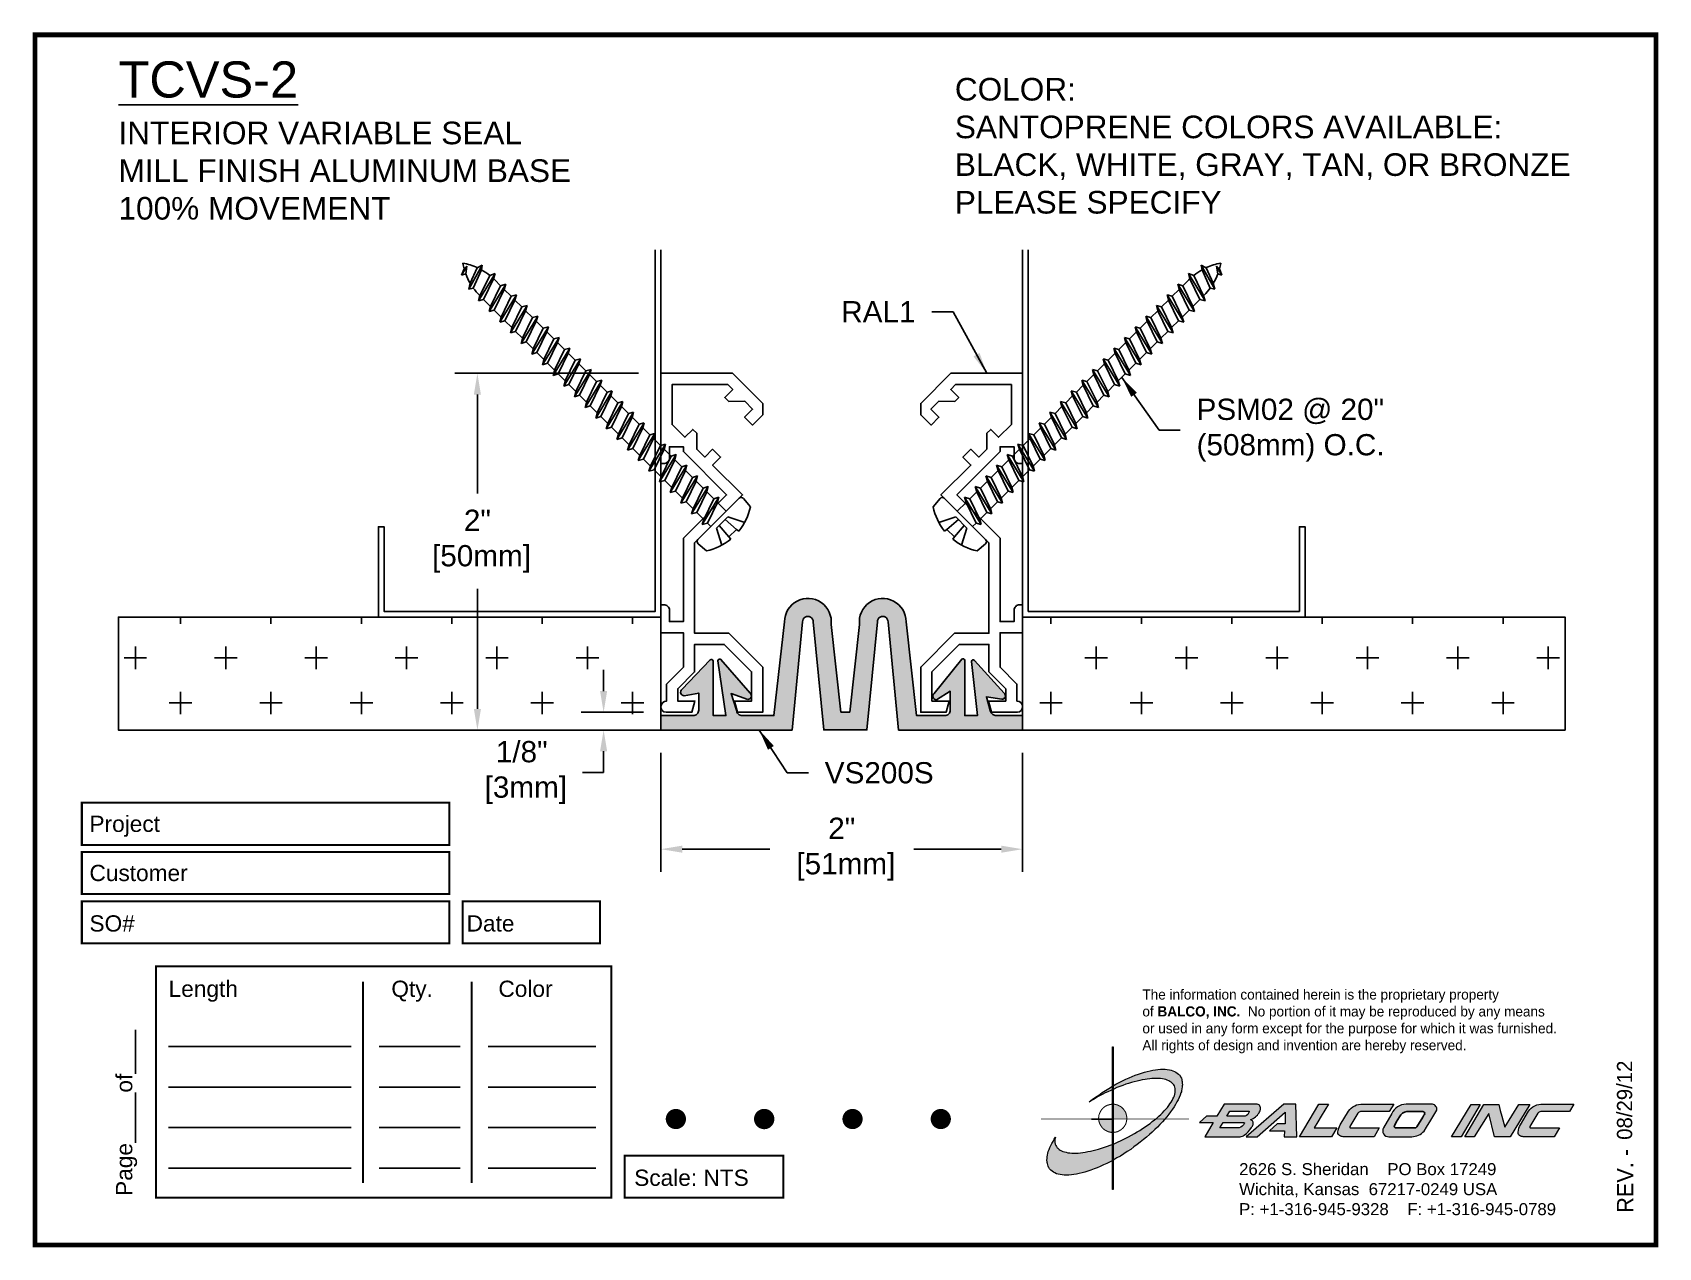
# Paper-space layout 'Layout1' of a CAD drawing. Header units: inches. Extents: x 0 to 10, y 0 to 7.5.
# The model-space entities are those that its viewports show. They can reach past a viewport. Long polylines and large blocks are cut down to what shows.
import ezdxf

# ---------------------------------------------------------------- set-up
doc = ezdxf.new("R2010")
doc.units = ezdxf.units.IN
doc.header["$MEASUREMENT"] = 0
for name, color, linetype in [('Anchors', 4, 'Continuous'), ('Border', 7, 'Continuous'), ('Conditions', 1, 'Continuous'), ('Dimensions', 3, 'Continuous'), ('Fillers', 2, 'Continuous'), ('Metals', 7, 'Continuous'), ('Text', 2, 'Continuous')]:
    doc.layers.add(name, color=color, linetype=linetype)
doc.styles.add('Arial', font='arial.ttf')
doc.styles.add('Copyright', font='ERASDEMI.TTF')
doc.styles.get("Standard").update_dxf_attribs({"font": 'arial.ttf'})
doc.dimstyles.new('Arial', dxfattribs={"dimtxt": 0.1175, "dimasz": 0.1175, "dimexe": 0.125, "dimexo": 0.125, "dimgap": 0.09, "dimtad": 0, "dimtih": 1, "dimtoh": 1, "dimdec": 4, "dimzin": 0, "dimdsep": 46, "dimlunit": 4, "dimtxsty": 'Arial', "dimcen": 0.09, "dimadec": 0, "dimazin": 0, "dimtfac": 1, "dimtdec": 4, "dimtofl": 0, "dimtmove": 0, "dimatfit": 3, "dimfxl": 0, "dimfrac": 2, "dimtolj": 1, "dimtzin": 0, "dimarcsym": 0})

# ---------------------------------------------------------------- blocks, each defined once
blk = doc.blocks.new('COPYRIGHTNOTE')
at = {"insert": (-3.166, 1.576), "char_height": 0.0625, "width": 50.295, "attachment_point": 1, "style": 'Copyright'}
blk.add_mtext('The information contained herein is the proprietary property\\Pof {\\fEras Bold ITC|b0|i0|c0|p34;BALCO, INC.}  No portion of it may be reproduced by any means\\Por used in any form except for the purpose for which it was furnished.\\PAll rights of design and invention are hereby reserved.', dxfattribs=at)
blk = doc.blocks.new('RevisionTag')
at = {"style": 'Copyright', "flags": 4}
blk.add_attdef('REVISIONDATE', (-0.147, 0.648), '', height=0.0938, rotation=90, dxfattribs=at)
at = {"layer": 'Border', "style": 'Copyright'}
blk.add_text('REV. -', height=0.1, rotation=90, dxfattribs=at).set_placement((-0.14, 0.199))
blk = doc.blocks.new('ACADlogo')
h = blk.add_hatch(color=256)
h.paths.add_polyline_path([(-3.346, 1.223), (-3.351, 1.223), (-3.351, 0.979), (-3.346, 0.982)])
h.paths.add_polyline_path([(-3.346, 0.961), (-3.351, 0.959), (-3.351, 0.868), (-3.346, 0.868)])
h.paths.add_polyline_path([(-3.346, 0.777), (-3.351, 0.777), (-3.351, 0.699), (-3.351, 0.695), (-3.35, 0.695), (-3.346, 0.695)])
h.paths.add_polyline_path([(-3.346, 0.864), (-3.346, 0.868), (-3.35, 0.868), (-3.351, 0.868), (-3.351, 0.777), (-3.346, 0.777), (-3.346, 0.778), (-3.348, 0.778)])
h.paths.add_polyline_path([(-3.346, 0.524), (-3.351, 0.521), (-3.351, 0.342), (-3.346, 0.342)])
h.paths.add_polyline_path([(-3.346, 0.695), (-3.351, 0.695), (-3.351, 0.621), (-3.346, 0.623)])
h.paths.add_polyline_path([(-3.346, 0.623), (-3.351, 0.621), (-3.351, 0.521), (-3.346, 0.524)])
h.paths.add_polyline_path([(-3.346, 0.982), (-3.351, 0.979), (-3.351, 0.959), (-3.346, 0.961)])
h = blk.add_hatch(color=175)
h.paths.add_polyline_path([(-3.503, 0.576), (-3.518, 0.573), (-3.534, 0.571), (-3.548, 0.569), (-3.562, 0.567), (-3.576, 0.567), (-3.589, 0.566), (-3.602, 0.567), (-3.614, 0.568), (-3.625, 0.569), (-3.636, 0.572), (-3.646, 0.574), (-3.656, 0.577), (-3.664, 0.581), (-3.673, 0.585), (-3.682, 0.592), (-3.688, 0.598), (-3.694, 0.603), (-3.699, 0.614), (-3.703, 0.622), (-3.705, 0.631), (-3.706, 0.64), (-3.705, 0.648), (-3.705, 0.653), (-3.703, 0.659), (-3.702, 0.665), (-3.71, 0.652), (-3.717, 0.639), (-3.725, 0.626), (-3.731, 0.613), (-3.737, 0.601), (-3.741, 0.589), (-3.746, 0.577), (-3.749, 0.566), (-3.751, 0.555), (-3.753, 0.544), (-3.754, 0.538), (-3.754, 0.533), (-3.755, 0.523), (-3.754, 0.513), (-3.753, 0.508), (-3.75, 0.494), (-3.748, 0.486), (-3.743, 0.477), (-3.74, 0.473), (-3.738, 0.469), (-3.73, 0.461), (-3.723, 0.455), (-3.715, 0.449), (-3.706, 0.445), (-3.695, 0.44), (-3.685, 0.437), (-3.674, 0.434), (-3.661, 0.432), (-3.648, 0.431), (-3.634, 0.431), (-3.62, 0.431), (-3.604, 0.433), (-3.588, 0.435), (-3.572, 0.438), (-3.556, 0.441), (-3.538, 0.445), (-3.52, 0.449), (-3.503, 0.456), (-3.483, 0.461), (-3.464, 0.469), (-3.445, 0.477), (-3.426, 0.485), (-3.406, 0.494), (-3.385, 0.503), (-3.364, 0.514), (-3.351, 0.521), (-3.351, 0.621), (-3.364, 0.616), (-3.382, 0.609), (-3.4, 0.603), (-3.418, 0.598), (-3.436, 0.592), (-3.453, 0.587), (-3.47, 0.583), (-3.486, 0.579)])
h.paths.add_polyline_path([(-3.215, 0.687), (-3.251, 0.667), (-3.289, 0.649), (-3.327, 0.631), (-3.346, 0.623), (-3.346, 0.524), (-3.343, 0.525), (-3.323, 0.537), (-3.302, 0.549), (-3.28, 0.563), (-3.259, 0.577), (-3.238, 0.59), (-3.218, 0.605), (-3.198, 0.62), (-3.179, 0.635), (-3.16, 0.65), (-3.141, 0.665), (-3.123, 0.681), (-3.106, 0.696), (-3.089, 0.712), (-3.074, 0.727), (-3.058, 0.743), (-3.043, 0.759), (-3.028, 0.777), (-3.085, 0.777), (-3.091, 0.772), (-3.105, 0.761), (-3.118, 0.75), (-3.134, 0.739), (-3.149, 0.729), (-3.165, 0.718), (-3.182, 0.707), (-3.198, 0.697)])
h.paths.add_polyline_path([(-2.921, 1.009), (-2.922, 1.015), (-2.924, 1.02), (-2.926, 1.029), (-2.931, 1.038), (-2.934, 1.043), (-2.936, 1.047), (-2.94, 1.05), (-2.943, 1.054), (-2.951, 1.06), (-2.959, 1.066), (-2.968, 1.071), (-2.978, 1.075), (-2.989, 1.079), (-3, 1.081), (-3.013, 1.083), (-3.026, 1.084), (-3.04, 1.084), (-3.054, 1.084), (-3.07, 1.083), (-3.085, 1.081), (-3.102, 1.079), (-3.118, 1.075), (-3.136, 1.07), (-3.153, 1.066), (-3.171, 1.06), (-3.191, 1.054), (-3.21, 1.047), (-3.229, 1.039), (-3.248, 1.031), (-3.268, 1.022), (-3.289, 1.012), (-3.31, 1.002), (-3.33, 0.991), (-3.346, 0.982), (-3.346, 0.961), (-3.323, 0.971), (-3.305, 0.978), (-3.287, 0.984), (-3.268, 0.991), (-3.251, 0.996), (-3.234, 1.002), (-3.216, 1.007), (-3.199, 1.011), (-3.182, 1.015), (-3.167, 1.018), (-3.15, 1.021), (-3.136, 1.023), (-3.121, 1.025), (-3.107, 1.026), (-3.093, 1.026), (-3.079, 1.027), (-3.067, 1.026), (-3.054, 1.026), (-3.043, 1.025), (-3.032, 1.022), (-3.022, 1.02), (-3.013, 1.016), (-3, 1.011), (-2.989, 1.005), (-2.979, 0.996), (-2.97, 0.983), (-2.965, 0.968), (-2.964, 0.957), (-2.964, 0.949), (-2.964, 0.944), (-2.967, 0.93), (-2.969, 0.921), (-2.973, 0.911), (-2.978, 0.901), (-2.983, 0.891), (-2.989, 0.881), (-2.996, 0.871), (-3.004, 0.86), (-3.012, 0.849), (-3.021, 0.838), (-3.032, 0.827), (-3.042, 0.816), (-3.053, 0.805), (-3.065, 0.794), (-3.077, 0.783), (-3.085, 0.777), (-3.028, 0.777), (-3.016, 0.791), (-3.004, 0.806), (-2.992, 0.822), (-2.981, 0.837), (-2.971, 0.852), (-2.962, 0.866), (-2.954, 0.882), (-2.946, 0.896), (-2.939, 0.91), (-2.934, 0.924), (-2.929, 0.938), (-2.926, 0.944), (-2.925, 0.951), (-2.922, 0.963), (-2.92, 0.975), (-2.92, 0.982), (-2.919, 0.987), (-2.92, 0.999), (-2.92, 1.005)])
h.paths.add_polyline_path([(-3.372, 0.966), (-3.393, 0.953), (-3.415, 0.94), (-3.435, 0.925), (-3.455, 0.911), (-3.475, 0.897), (-3.494, 0.882), (-3.468, 0.898), (-3.439, 0.915), (-3.41, 0.93), (-3.396, 0.938), (-3.38, 0.945), (-3.351, 0.959), (-3.351, 0.979)])
h = blk.add_hatch(color=256)
h.paths.add_polyline_path([(-3.268, 0.814), (-3.27, 0.819), (-3.273, 0.824), (-3.276, 0.828), (-3.279, 0.833), (-3.282, 0.837), (-3.286, 0.841), (-3.29, 0.845), (-3.294, 0.849), (-3.298, 0.852), (-3.303, 0.855), (-3.308, 0.858), (-3.313, 0.86), (-3.318, 0.863), (-3.323, 0.864), (-3.328, 0.866), (-3.334, 0.867), (-3.339, 0.868), (-3.345, 0.868), (-3.346, 0.868), (-3.346, 0.777), (-3.335, 0.777), (-3.262, 0.777), (-3.262, 0.781), (-3.262, 0.787), (-3.263, 0.792), (-3.264, 0.798), (-3.265, 0.803), (-3.266, 0.808)])
h.paths.add_polyline_path([(-3.351, 0.777), (-3.436, 0.777), (-3.435, 0.773), (-3.435, 0.768), (-3.434, 0.762), (-3.432, 0.757), (-3.431, 0.752), (-3.428, 0.747), (-3.426, 0.742), (-3.423, 0.737), (-3.42, 0.732), (-3.417, 0.728), (-3.414, 0.723), (-3.41, 0.719), (-3.406, 0.716), (-3.401, 0.712), (-3.397, 0.709), (-3.392, 0.706), (-3.387, 0.704), (-3.382, 0.701), (-3.377, 0.699), (-3.372, 0.698), (-3.367, 0.696), (-3.361, 0.695), (-3.356, 0.695), (-3.351, 0.695)])
h.paths.add_polyline_path([(-3.346, 0.868), (-3.35, 0.868), (-3.351, 0.868), (-3.351, 0.777), (-3.346, 0.777)])
h = blk.add_hatch(color=256)
h.paths.add_polyline_path([(-2.438, 0.844, 0.412988), (-2.461, 0.869), (-2.663, 0.869), (-2.707, 0.794), (-2.771, 0.794), (-2.815, 0.755), (-2.73, 0.755), (-2.781, 0.668), (-2.563, 0.668, 0.107996), (-2.538, 0.677, 0.108939), (-2.494, 0.724, 0.080345), (-2.483, 0.745, 0.419497), (-2.499, 0.773, 0.149928), (-2.447, 0.815, 0.134283)])
h.paths.add_polyline_path([(-2.507, 0.821, -0.209012), (-2.532, 0.794), (-2.538, 0.794), (-2.646, 0.794), (-2.627, 0.825), (-2.51, 0.825, -0.56619)], flags=16)
h.paths.add_polyline_path([(-2.538, 0.75, -0.241309), (-2.569, 0.722), (-2.688, 0.722), (-2.669, 0.755), (-2.541, 0.755, -0.56619)], flags=16)
for points in [[(-2.285, 0.819), (-2.287, 0.748), (-2.335, 0.748), (-2.383, 0.705), (-2.29, 0.705), (-2.292, 0.668), (-2.215, 0.668), (-2.221, 0.869), (-2.295, 0.869), (-2.527, 0.668), (-2.458, 0.668)], [(-2.018, 0.869), (-2.079, 0.869), (-2.198, 0.668), (-2, 0.668), (-1.968, 0.722), (-2.107, 0.722), (-2.085, 0.759), (-2.064, 0.794)], [(-1.617, 0.869), (-1.807, 0.869, 0.270182), (-1.896, 0.825), (-1.946, 0.742, 0.109019), (-1.961, 0.695, 0.340665), (-1.945, 0.672, 0.129907), (-1.923, 0.668), (-1.738, 0.668), (-1.706, 0.722), (-1.878, 0.722), (-1.882, 0.722, -0.601242), (-1.887, 0.731), (-1.838, 0.813, -0.253048), (-1.821, 0.823), (-1.645, 0.823)], [(-1.083, 0.867), (-1.14, 0.867), (-1.261, 0.667), (-1.26, 0.667), (-1.202, 0.667)], [(-0.96, 0.83), (-0.969, 0.867), (-1.061, 0.867), (-1.179, 0.667), (-1.12, 0.667), (-1.031, 0.812), (-0.995, 0.667), (-0.9, 0.667), (-0.778, 0.867), (-0.846, 0.867), (-0.931, 0.727), (-0.951, 0.795)], [(-0.507, 0.869), (-0.697, 0.869, 0.270182), (-0.786, 0.825), (-0.836, 0.742, 0.109019), (-0.85, 0.695, 0.340665), (-0.835, 0.672, 0.129907), (-0.812, 0.668), (-0.628, 0.668), (-0.595, 0.722), (-0.768, 0.722), (-0.772, 0.722, -0.601242), (-0.777, 0.731), (-0.728, 0.813, -0.253048), (-0.71, 0.823), (-0.534, 0.823)], [(-3.346, 0.623), (-3.351, 0.621), (-3.351, 0.521), (-3.346, 0.524)]]:
    blk.add_hatch(color=256).paths.add_polyline_path(points)
h = blk.add_hatch(color=256)
h.paths.add_polyline_path([(-1.377, 0.868), (-1.383, 0.868), (-1.383, 0.868), (-1.44, 0.868), (-1.492, 0.868), (-1.541, 0.868, 0.297712), (-1.628, 0.811), (-1.68, 0.723, 0.585116), (-1.646, 0.668), (-1.506, 0.668, 0.210586), (-1.429, 0.703), (-1.415, 0.726), (-1.389, 0.769), (-1.352, 0.831, 0.4352)])
h.paths.add_polyline_path([(-1.437, 0.823, -0.603783), (-1.428, 0.805), (-1.431, 0.801), (-1.434, 0.796), (-1.438, 0.789), (-1.474, 0.728, -0.229001), (-1.489, 0.722), (-1.494, 0.722), (-1.501, 0.722), (-1.597, 0.722), (-1.604, 0.722, -0.492401), (-1.613, 0.734), (-1.601, 0.757), (-1.591, 0.775), (-1.582, 0.791, -0.238368), (-1.535, 0.823)], flags=16)
for q in [(-3.48, 0.777), (-3.351, 0.642)]:
    blk.add_line((-3.351, 0.777), q)
at = {"color": 7, "lineweight": 0}
for points in [[(-3.351, 1.223), (-3.346, 1.223), (-3.346, 0.342), (-3.351, 0.342), (-3.351, 1.223)], [(-2.292, 0.668), (-2.215, 0.668), (-2.221, 0.869), (-2.295, 0.869), (-2.527, 0.668), (-2.458, 0.668), (-2.285, 0.819), (-2.287, 0.748), (-2.286, 0.748), (-2.335, 0.748), (-2.383, 0.705), (-2.29, 0.705), (-2.292, 0.668), (-2.292, 0.668)], [(-2.198, 0.668), (-2.079, 0.869), (-2.018, 0.869), (-2.064, 0.794), (-2.085, 0.759), (-2.107, 0.722), (-1.968, 0.722), (-2, 0.668), (-2.198, 0.668), (-2.198, 0.668)], [(-1.383, 0.868), (-1.383, 0.868)], [(-1.261, 0.667), (-1.14, 0.867), (-1.083, 0.867), (-1.202, 0.667), (-1.26, 0.667), (-1.261, 0.667), (-1.261, 0.667)], [(-0.9, 0.667), (-0.995, 0.667), (-1.031, 0.812), (-1.12, 0.667), (-1.179, 0.667), (-1.061, 0.867), (-0.969, 0.867), (-0.96, 0.83), (-0.951, 0.795), (-0.931, 0.727), (-0.846, 0.867), (-0.778, 0.867), (-0.9, 0.667), (-0.9, 0.667)]]:
    blk.add_lwpolyline(points, dxfattribs=at)
at = {"color": 175, "lineweight": 0}
blk.add_lwpolyline([(-2.926, 1.029), (-2.924, 1.02), (-2.922, 1.015), (-2.921, 1.009), (-2.92, 1.005), (-2.92, 0.999), (-2.919, 0.987), (-2.92, 0.982), (-2.92, 0.975), (-2.922, 0.963), (-2.925, 0.951), (-2.926, 0.944), (-2.929, 0.938), (-2.934, 0.924), (-2.939, 0.91), (-2.946, 0.896), (-2.954, 0.882), (-2.962, 0.866), (-2.971, 0.852), (-2.981, 0.837), (-2.992, 0.822), (-3.004, 0.806), (-3.016, 0.791), (-3.03, 0.775), (-3.043, 0.759), (-3.058, 0.743), (-3.074, 0.727), (-3.089, 0.712), (-3.106, 0.696), (-3.123, 0.681), (-3.141, 0.665), (-3.16, 0.65), (-3.179, 0.635), (-3.198, 0.62), (-3.218, 0.605), (-3.238, 0.59), (-3.259, 0.577), (-3.28, 0.563), (-3.302, 0.549), (-3.323, 0.537), (-3.343, 0.525), (-3.364, 0.514), (-3.385, 0.503), (-3.406, 0.494), (-3.426, 0.485), (-3.445, 0.477), (-3.464, 0.469), (-3.483, 0.461), (-3.503, 0.456), (-3.52, 0.449), (-3.538, 0.445), (-3.556, 0.441), (-3.572, 0.438), (-3.588, 0.435), (-3.604, 0.433), (-3.62, 0.431), (-3.634, 0.431), (-3.648, 0.431), (-3.661, 0.432), (-3.674, 0.434), (-3.685, 0.437), (-3.695, 0.44), (-3.706, 0.445), (-3.715, 0.449), (-3.723, 0.455), (-3.73, 0.461), (-3.734, 0.465), (-3.738, 0.469), (-3.74, 0.473), (-3.743, 0.477), (-3.748, 0.486), (-3.75, 0.494), (-3.752, 0.503), (-3.753, 0.508), (-3.754, 0.513), (-3.755, 0.523), (-3.754, 0.533), (-3.754, 0.538), (-3.753, 0.544), (-3.751, 0.555), (-3.749, 0.566), (-3.746, 0.577), (-3.741, 0.589), (-3.737, 0.601), (-3.731, 0.613), (-3.725, 0.626), (-3.717, 0.639), (-3.71, 0.652), (-3.702, 0.665), (-3.703, 0.659), (-3.705, 0.653), (-3.705, 0.648), (-3.706, 0.642), (-3.706, 0.637), (-3.705, 0.631), (-3.704, 0.626), (-3.703, 0.621), (-3.699, 0.614), (-3.695, 0.607), (-3.691, 0.6), (-3.688, 0.598), (-3.685, 0.595), (-3.679, 0.589), (-3.673, 0.585), (-3.664, 0.581), (-3.656, 0.577), (-3.646, 0.574), (-3.636, 0.572), (-3.625, 0.569), (-3.614, 0.568), (-3.602, 0.567), (-3.589, 0.566), (-3.576, 0.567), (-3.562, 0.567), (-3.548, 0.569), (-3.534, 0.571), (-3.518, 0.573), (-3.503, 0.576), (-3.486, 0.579), (-3.47, 0.583), (-3.453, 0.587), (-3.436, 0.592), (-3.418, 0.598), (-3.4, 0.603), (-3.382, 0.609), (-3.364, 0.616), (-3.345, 0.623), (-3.327, 0.631), (-3.289, 0.649), (-3.251, 0.667), (-3.215, 0.687), (-3.198, 0.697), (-3.182, 0.707), (-3.165, 0.718), (-3.149, 0.729), (-3.134, 0.739), (-3.118, 0.75), (-3.105, 0.761), (-3.091, 0.772), (-3.077, 0.783), (-3.065, 0.794), (-3.053, 0.805), (-3.042, 0.816), (-3.032, 0.827), (-3.021, 0.838), (-3.012, 0.849), (-3.004, 0.86), (-2.996, 0.871), (-2.989, 0.881), (-2.983, 0.891), (-2.978, 0.901), (-2.973, 0.911), (-2.969, 0.921), (-2.967, 0.93), (-2.965, 0.94), (-2.964, 0.944), (-2.964, 0.949), (-2.964, 0.957), (-2.965, 0.965), (-2.967, 0.973), (-2.969, 0.981), (-2.973, 0.987), (-2.978, 0.994), (-2.98, 0.996), (-2.983, 0.999), (-2.989, 1.005), (-2.997, 1.009), (-3.004, 1.013), (-3.013, 1.016), (-3.022, 1.02), (-3.032, 1.022), (-3.043, 1.025), (-3.054, 1.026), (-3.067, 1.026), (-3.079, 1.027), (-3.093, 1.026), (-3.107, 1.026), (-3.121, 1.025), (-3.136, 1.023), (-3.15, 1.021), (-3.167, 1.018), (-3.182, 1.015), (-3.199, 1.011), (-3.216, 1.007), (-3.234, 1.002), (-3.251, 0.996), (-3.268, 0.991), (-3.287, 0.984), (-3.305, 0.978), (-3.323, 0.971), (-3.342, 0.962), (-3.38, 0.945), (-3.396, 0.938), (-3.41, 0.93), (-3.439, 0.915), (-3.468, 0.898), (-3.494, 0.882), (-3.475, 0.897), (-3.455, 0.911), (-3.435, 0.925), (-3.415, 0.94), (-3.393, 0.953), (-3.372, 0.966), (-3.351, 0.979), (-3.33, 0.991), (-3.31, 1.002), (-3.289, 1.012), (-3.268, 1.022), (-3.248, 1.031), (-3.229, 1.039), (-3.21, 1.047), (-3.191, 1.054), (-3.171, 1.06), (-3.153, 1.066), (-3.136, 1.07), (-3.118, 1.075), (-3.102, 1.079), (-3.085, 1.081), (-3.07, 1.083), (-3.054, 1.084), (-3.04, 1.084), (-3.026, 1.084), (-3.013, 1.083), (-3, 1.081), (-2.989, 1.079), (-2.978, 1.075), (-2.968, 1.071), (-2.959, 1.066), (-2.951, 1.06), (-2.943, 1.054), (-2.94, 1.05), (-2.936, 1.047), (-2.934, 1.043), (-2.931, 1.038), (-2.926, 1.029), (-2.926, 1.029)], dxfattribs=at)
at = {"color": 7, "lineweight": 0, "const_width": 0.0064}
blk.add_lwpolyline([(-3.262, 0.781), (-3.262, 0.787), (-3.263, 0.792), (-3.264, 0.798), (-3.265, 0.803), (-3.266, 0.808), (-3.268, 0.814), (-3.27, 0.819), (-3.273, 0.824), (-3.276, 0.828), (-3.279, 0.833), (-3.282, 0.837), (-3.286, 0.841), (-3.29, 0.845), (-3.294, 0.849), (-3.298, 0.852), (-3.303, 0.855), (-3.308, 0.858), (-3.313, 0.86), (-3.318, 0.863), (-3.323, 0.864), (-3.328, 0.866), (-3.334, 0.867), (-3.339, 0.868), (-3.345, 0.868), (-3.35, 0.868), (-3.356, 0.868), (-3.361, 0.867), (-3.367, 0.866), (-3.372, 0.865), (-3.377, 0.863), (-3.382, 0.862), (-3.387, 0.859), (-3.392, 0.857), (-3.397, 0.854), (-3.401, 0.851), (-3.406, 0.847), (-3.41, 0.843), (-3.414, 0.839), (-3.417, 0.835), (-3.42, 0.831), (-3.423, 0.826), (-3.426, 0.821), (-3.428, 0.816), (-3.431, 0.811), (-3.432, 0.806), (-3.434, 0.801), (-3.435, 0.795), (-3.435, 0.79), (-3.436, 0.784), (-3.436, 0.779), (-3.435, 0.773), (-3.435, 0.768), (-3.434, 0.762), (-3.432, 0.757), (-3.431, 0.752), (-3.428, 0.747), (-3.426, 0.742), (-3.423, 0.737), (-3.42, 0.732), (-3.417, 0.728), (-3.414, 0.723), (-3.41, 0.719), (-3.406, 0.716), (-3.401, 0.712), (-3.397, 0.709), (-3.392, 0.706), (-3.387, 0.704), (-3.382, 0.701), (-3.377, 0.699), (-3.372, 0.698), (-3.367, 0.696), (-3.361, 0.695), (-3.356, 0.695), (-3.35, 0.695), (-3.345, 0.695), (-3.339, 0.695), (-3.334, 0.696), (-3.328, 0.697), (-3.323, 0.698), (-3.318, 0.7), (-3.313, 0.702), (-3.308, 0.705), (-3.303, 0.708), (-3.298, 0.711), (-3.294, 0.714), (-3.29, 0.718), (-3.286, 0.721), (-3.282, 0.726), (-3.279, 0.73), (-3.276, 0.734), (-3.273, 0.739), (-3.27, 0.744), (-3.268, 0.749), (-3.266, 0.754), (-3.265, 0.76), (-3.264, 0.765), (-3.263, 0.77), (-3.262, 0.776), (-3.262, 0.781)], dxfattribs=at)
at = {"color": 7, "lineweight": 0}
for points in [[(-2.447, 0.815, 0.130368), (-2.438, 0.843, 0.448367), (-2.463, 0.869), (-2.663, 0.869), (-2.707, 0.794), (-2.771, 0.794), (-2.815, 0.755), (-2.73, 0.755), (-2.781, 0.668), (-2.563, 0.668, 0.107996), (-2.538, 0.677, 0.108939), (-2.494, 0.724, 0.077395), (-2.484, 0.744, 0.430878), (-2.499, 0.773, 0.149928)], [(-2.507, 0.821, -0.209012), (-2.532, 0.794), (-2.538, 0.794), (-2.646, 0.794), (-2.627, 0.825), (-2.512, 0.825), (-2.509, 0.825, -0.531288)], [(-1.838, 0.813), (-1.887, 0.731, 0.587385), (-1.882, 0.722), (-1.878, 0.722), (-1.706, 0.722), (-1.738, 0.668), (-1.923, 0.668, -0.129907), (-1.945, 0.672, -0.349839), (-1.961, 0.696, -0.107341), (-1.946, 0.742), (-1.896, 0.825, -0.270182), (-1.807, 0.869), (-1.617, 0.869), (-1.645, 0.823), (-1.821, 0.823, 0.252436)], [(-1.68, 0.723, 0.585116), (-1.646, 0.668), (-1.506, 0.668, 0.210586), (-1.429, 0.703), (-1.415, 0.726), (-1.389, 0.769), (-1.352, 0.831, 0.4352), (-1.377, 0.868), (-1.383, 0.868), (-1.383, 0.868), (-1.44, 0.868), (-1.492, 0.868), (-1.541, 0.868, 0.297712), (-1.628, 0.811)], [(-0.728, 0.813), (-0.777, 0.731, 0.587385), (-0.772, 0.722), (-0.768, 0.722), (-0.595, 0.722), (-0.628, 0.668), (-0.812, 0.668, -0.129907), (-0.835, 0.672, -0.349839), (-0.85, 0.696, -0.107341), (-0.836, 0.742), (-0.786, 0.825, -0.270182), (-0.697, 0.869), (-0.507, 0.869), (-0.534, 0.823), (-0.71, 0.823, 0.252436)], [(-2.569, 0.722), (-2.688, 0.722), (-2.669, 0.755), (-2.543, 0.755), (-2.54, 0.755, -0.531288), (-2.538, 0.75, -0.241309)]]:
    blk.add_lwpolyline(points, format="xyb", close=True, dxfattribs=at)
blk.add_lwpolyline([(-1.437, 0.823), (-1.535, 0.823, 0.238368), (-1.582, 0.791), (-1.591, 0.775), (-1.601, 0.757), (-1.613, 0.734, 0.490298), (-1.604, 0.722), (-1.597, 0.722), (-1.501, 0.722), (-1.494, 0.722), (-1.489, 0.722, 0.229001), (-1.474, 0.728), (-1.438, 0.789), (-1.434, 0.796), (-1.431, 0.801), (-1.428, 0.805, 0.603783)], format="xyb", close=True)
blk.add_lwpolyline([(-2.879, 0.777, 0.00455, 0.00455, 0), (-3.791, 0.777, 0.00183, 0.00183, 0), (-3.791, 0.777, 0.00183, 0.00183, 0)], format="xyseb", dxfattribs=at)
blk = doc.blocks.new('A$CB0F2')
blk.add_lwpolyline([(0.029, 0.0023, -0.958439), (0.0317, 0.0642), (0.0317, 0.1582), (0.1247, 0.2512), (0.1247, 0.4422), (0.0007, 0.4422), (0.0007, 0.5972), (0.0167, 0.5972, -0.414214), (0.0477, 0.5662), (0.0477, 0.5042), (0.1247, 0.5042), (0.1247, 0.9649), (0.3641, 1.2043), (0.1247, 1.4438), (0.1247, 1.4712), (0.0477, 1.4712), (0.0477, 1.4092, -0.414214), (0.0167, 1.3782), (0.0007, 1.3782), (0.0007, 1.8772), (0.397, 1.8772), (0.5637, 1.7105), (0.5637, 1.6471), (0.507, 1.5904), (0.4631, 1.6343), (0.5077, 1.6788), (0.4638, 1.7226), (0.3755, 1.7219), (0.3535, 1.7439), (0.3981, 1.7884), (0.3713, 1.8152), (0.0627, 1.8152), (0.0627, 1.5935), (0.1329, 1.5232), (0.1768, 1.5671), (0.1987, 1.5452), (0.1987, 1.4575), (0.2425, 1.4136), (0.2864, 1.4575), (0.3302, 1.4136), (0.2864, 1.3698), (0.4518, 1.2043), (0.1867, 0.9392), (0.1867, 0.4392), (0.3767, 0.4392), (0.5637, 0.2522), (0.5637, 0.0022), (0.4233, 0.0022), (0.4067, 0.0642), (0.5017, 0.0642), (0.5017, 0.2265), (0.351, 0.3772), (0.1867, 0.3772), (0.1867, 0.2255), (0.0937, 0.1325), (0.0937, 0.0642), (0.1887, 0.0642), (0.172, 0.0022), (0.029, 0.0022)], format="xyb")
blk = doc.blocks.new('ral1')
blk.add_blockref('A$CB0F2', (-0.029, -0.0022))
blk = doc.blocks.new('*D3')
at = {"layer": 'Defpoints', "color": 0}
for p in [(4.1014, 2.0973), (6.1014, 2.0973), (4.1014, 1.4385)]:
    blk.add_point(p, dxfattribs=at)
at = {"layer": 'Dimensions', "color": 0, "lineweight": -2}
for p, q in [((4.1014, 1.9723), (4.1014, 1.3135)), ((6.1014, 1.9723), (6.1014, 1.3135)), ((4.2189, 1.4385), (4.7031, 1.4385)), ((5.9839, 1.4385), (5.4997, 1.4385))]:
    blk.add_line(p, q, dxfattribs=at)
at = {"layer": 'Dimensions', "color": 0}
for points in [[(4.2189, 1.4581), (4.2189, 1.419), (4.1014, 1.4385)], [(5.9839, 1.4581), (5.9839, 1.419), (6.1014, 1.4385)]]:
    blk.add_solid(points, dxfattribs=at)
at = {"layer": 'Dimensions', "color": 0, "insert": (5.1014, 1.4385), "char_height": 0.1175, "attachment_point": 5, "style": 'Arial'}
blk.add_mtext('\\A1;2"\\P [51mm]', dxfattribs=at)
blk = doc.blocks.new('PSM02')
for p, q in [((-0.089, 0.1159), (-0.0437, 0.0281)), ((-0.0319, 0.1271), (-0.0299, 0.1115)), ((-0.0299, 0.1115), (0.0299, 0.1115)), ((-0.0299, 0.1115), (-0.023, 0.0281)), ((0.0299, 0.1115), (0.023, 0.0281)), ((0.0319, 0.1271), (0.0299, 0.1115)), ((0.089, 0.1159), (0.0437, 0.0281)), ((-0.1774, 0.0173), (-0.1722, 0.0772)), ((-0.1615, 0), (0.1615, 0)), ((-0.06, -0.0689), (-0.06, 0)), ((-0.0437, 0.0281), (0.0437, 0.0281)), ((0.06, -0.0273), (0.06, 0)), ((0.1774, 0.0173), (0.1722, 0.0772)), ((-0.086, -0.0833), (0.086, -0.0417)), ((-0.086, -0.0833), (-0.06, -0.0689)), ((-0.086, -0.0833), (-0.06, -0.0977)), ((0.06, -0.0273), (-0.06, -0.0689)), ((0.06, -0.0561), (-0.06, -0.0977)), ((0.086, -0.0417), (0.06, -0.0273)), ((0.086, -0.0417), (0.06, -0.0561)), ((0.06, -0.1106), (0.06, -0.0561)), ((-0.086, -0.1667), (0.086, -0.125)), ((-0.086, -0.1667), (-0.06, -0.1523)), ((-0.086, -0.1667), (-0.06, -0.1811)), ((-0.06, -0.1523), (-0.06, -0.0977)), ((0.06, -0.1106), (-0.06, -0.1523)), ((0.06, -0.1394), (-0.06, -0.1811)), ((0.086, -0.125), (0.06, -0.1106)), ((0.086, -0.125), (0.06, -0.1394)), ((0.06, -0.1939), (0.06, -0.1394)), ((-0.086, -0.25), (0.086, -0.2083)), ((-0.086, -0.25), (-0.06, -0.2356)), ((-0.086, -0.25), (-0.06, -0.2644)), ((-0.06, -0.2356), (-0.06, -0.1811)), ((0.06, -0.1939), (-0.06, -0.2356)), ((0.06, -0.2227), (-0.06, -0.2644)), ((-0.06, -0.3189), (-0.06, -0.2644)), ((0.086, -0.2083), (0.06, -0.1939)), ((0.086, -0.2083), (0.06, -0.2227)), ((0.06, -0.2773), (0.06, -0.2227)), ((-0.086, -0.3333), (0.086, -0.2917)), ((-0.086, -0.3333), (-0.06, -0.3189)), ((-0.086, -0.3333), (-0.06, -0.3477)), ((0.06, -0.2773), (-0.06, -0.3189)), ((0.06, -0.3061), (-0.06, -0.3477)), ((-0.06, -0.4023), (-0.06, -0.3477)), ((0.086, -0.2917), (0.06, -0.2773)), ((0.086, -0.2917), (0.06, -0.3061)), ((0.06, -0.3606), (0.06, -0.3061)), ((-0.086, -0.4167), (0.086, -0.375)), ((-0.086, -0.4167), (-0.06, -0.4023)), ((-0.086, -0.4167), (-0.06, -0.4311)), ((0.06, -0.3606), (-0.06, -0.4023)), ((0.06, -0.3894), (-0.06, -0.4311)), ((-0.06, -0.4856), (-0.06, -0.4311)), ((0.06, -0.4439), (-0.06, -0.4856)), ((0.086, -0.375), (0.06, -0.3606)), ((0.086, -0.375), (0.06, -0.3894)), ((0.06, -0.4439), (0.06, -0.3894)), ((0.086, -0.4583), (0.06, -0.4439)), ((-0.086, -0.5), (0.086, -0.4583)), ((-0.086, -0.5), (-0.06, -0.4856)), ((-0.086, -0.5), (-0.06, -0.5144)), ((0.06, -0.4727), (-0.06, -0.5144)), ((-0.06, -0.5689), (-0.06, -0.5144)), ((0.06, -0.5273), (-0.06, -0.5689)), ((0.086, -0.4583), (0.06, -0.4727)), ((0.06, -0.5273), (0.06, -0.4727)), ((0.086, -0.5417), (0.06, -0.5273)), ((-0.086, -0.5833), (0.086, -0.5417)), ((-0.086, -0.5833), (-0.06, -0.5689)), ((-0.086, -0.5833), (-0.06, -0.5977)), ((-0.086, -0.6667), (0.086, -0.625)), ((0.06, -0.5561), (-0.06, -0.5977)), ((-0.06, -0.6523), (-0.06, -0.5977)), ((0.06, -0.6106), (-0.06, -0.6523)), ((0.086, -0.5417), (0.06, -0.5561)), ((0.06, -0.6106), (0.06, -0.5561)), ((0.086, -0.625), (0.06, -0.6106)), ((0.086, -0.625), (0.06, -0.6394)), ((-0.086, -0.6667), (-0.06, -0.6523)), ((-0.086, -0.6667), (-0.06, -0.6811)), ((-0.086, -0.75), (0.086, -0.7083)), ((0.06, -0.6394), (-0.06, -0.6811)), ((-0.06, -0.7356), (-0.06, -0.6811)), ((0.06, -0.6939), (-0.06, -0.7356)), ((0.06, -0.6939), (0.06, -0.6394)), ((0.086, -0.7083), (0.06, -0.6939)), ((0.086, -0.7083), (0.06, -0.7227)), ((-0.086, -0.75), (-0.06, -0.7356)), ((-0.086, -0.75), (-0.06, -0.7644)), ((-0.086, -0.8333), (0.086, -0.7917)), ((0.06, -0.7227), (-0.06, -0.7644)), ((-0.06, -0.8189), (-0.06, -0.7644)), ((0.06, -0.7773), (-0.06, -0.8189)), ((0.06, -0.8061), (-0.06, -0.8477)), ((0.06, -0.7773), (0.06, -0.7227)), ((0.086, -0.7917), (0.06, -0.7773)), ((0.086, -0.7917), (0.06, -0.8061)), ((0.06, -0.8606), (0.06, -0.8061)), ((-0.086, -0.8333), (-0.06, -0.8189)), ((-0.086, -0.8333), (-0.06, -0.8477)), ((-0.086, -0.9167), (0.086, -0.875)), ((-0.06, -0.9023), (-0.06, -0.8477)), ((0.06, -0.8606), (-0.06, -0.9023)), ((0.06, -0.8894), (-0.06, -0.9311)), ((0.086, -0.875), (0.06, -0.8606)), ((0.086, -0.875), (0.06, -0.8894)), ((0.06, -0.9439), (0.06, -0.8894)), ((-0.086, -0.9167), (-0.06, -0.9023)), ((-0.086, -0.9167), (-0.06, -0.9311)), ((-0.086, -1), (0.086, -0.9583)), ((-0.086, -1), (-0.06, -0.9856)), ((-0.06, -0.9856), (-0.06, -0.9311)), ((0.06, -0.9439), (-0.06, -0.9856)), ((0.06, -0.9727), (-0.06, -1.0144)), ((0.086, -0.9583), (0.06, -0.9439)), ((0.086, -0.9583), (0.06, -0.9727)), ((0.06, -1.0273), (0.06, -0.9727)), ((-0.086, -1), (-0.06, -1.0144)), ((-0.086, -1.0833), (0.086, -1.0417)), ((-0.086, -1.0833), (-0.06, -1.0689)), ((-0.06, -1.0689), (-0.06, -1.0144)), ((0.06, -1.0273), (-0.06, -1.0689)), ((0.06, -1.0561), (-0.06, -1.0977)), ((0.086, -1.0417), (0.06, -1.0273)), ((0.086, -1.0417), (0.06, -1.0561)), ((0.06, -1.1106), (0.06, -1.0561)), ((-0.086, -1.0833), (-0.06, -1.0977)), ((-0.086, -1.1667), (0.086, -1.125)), ((-0.086, -1.1667), (-0.06, -1.1523)), ((-0.086, -1.1667), (-0.06, -1.1811)), ((-0.06, -1.1523), (-0.06, -1.0977)), ((0.06, -1.1106), (-0.06, -1.1523)), ((0.06, -1.1394), (-0.06, -1.1811)), ((0.086, -1.125), (0.06, -1.1106)), ((0.086, -1.125), (0.06, -1.1394)), ((0.06, -1.1939), (0.06, -1.1394)), ((-0.086, -1.25), (0.086, -1.2083)), ((-0.086, -1.25), (-0.06, -1.2356)), ((-0.086, -1.25), (-0.06, -1.2644)), ((-0.06, -1.2356), (-0.06, -1.1811)), ((0.06, -1.1939), (-0.06, -1.2356)), ((0.06, -1.2227), (-0.06, -1.2644)), ((0.086, -1.2083), (0.06, -1.1939)), ((0.086, -1.2083), (0.06, -1.2227)), ((0.06, -1.2773), (0.06, -1.2227)), ((-0.086, -1.3333), (0.086, -1.2917)), ((-0.086, -1.3333), (-0.06, -1.3189)), ((-0.086, -1.3333), (-0.06, -1.3477)), ((-0.06, -1.3189), (-0.06, -1.2644)), ((0.06, -1.2773), (-0.06, -1.3189)), ((0.06, -1.3061), (-0.06, -1.3477)), ((-0.06, -1.4023), (-0.06, -1.3477)), ((0.086, -1.2917), (0.06, -1.2773)), ((0.086, -1.2917), (0.06, -1.3061)), ((0.06, -1.3606), (0.06, -1.3061)), ((-0.086, -1.4167), (0.086, -1.375)), ((-0.086, -1.4167), (-0.06, -1.4023)), ((-0.086, -1.4167), (-0.06, -1.4311)), ((0.06, -1.3606), (-0.06, -1.4023)), ((0.06, -1.3894), (-0.06, -1.4311)), ((-0.06, -1.4856), (-0.06, -1.4311)), ((0.086, -1.375), (0.06, -1.3606)), ((0.086, -1.375), (0.06, -1.3894)), ((0.06, -1.4439), (0.06, -1.3894)), ((-0.086, -1.5), (0.086, -1.4583)), ((-0.086, -1.5), (-0.06, -1.4856)), ((-0.086, -1.5), (-0.06, -1.5144)), ((0.06, -1.4439), (-0.06, -1.4856)), ((0.06, -1.4727), (-0.06, -1.5144)), ((-0.06, -1.5689), (-0.06, -1.5144)), ((0.06, -1.5273), (-0.06, -1.5689)), ((0.086, -1.4583), (0.06, -1.4439)), ((0.086, -1.4583), (0.06, -1.4727)), ((0.06, -1.5273), (0.06, -1.4727)), ((0.086, -1.5417), (0.06, -1.5273)), ((-0.086, -1.5833), (0.086, -1.5417)), ((-0.086, -1.5833), (-0.06, -1.5689)), ((-0.086, -1.5833), (-0.06, -1.5977)), ((0.06, -1.5561), (-0.06, -1.5977)), ((-0.06, -1.6523), (-0.06, -1.5977)), ((0.06, -1.6106), (-0.06, -1.6523)), ((0.086, -1.5417), (0.06, -1.5561)), ((0.06, -1.6106), (0.06, -1.5561)), ((0.086, -1.625), (0.06, -1.6106)), ((-0.086, -1.6667), (0.086, -1.625)), ((-0.086, -1.6667), (-0.06, -1.6523)), ((-0.086, -1.6667), (-0.06, -1.6811)), ((-0.086, -1.75), (0.086, -1.7083)), ((0.06, -1.6394), (-0.06, -1.6811)), ((-0.06, -1.7356), (-0.06, -1.6811)), ((0.06, -1.6939), (-0.06, -1.7356)), ((0.086, -1.625), (0.06, -1.6394)), ((0.06, -1.6939), (0.06, -1.6394)), ((0.086, -1.7083), (0.06, -1.6939)), ((0.086, -1.7083), (0.06, -1.7227)), ((-0.086, -1.75), (-0.06, -1.7356)), ((-0.086, -1.75), (-0.06, -1.7644)), ((-0.086, -1.8333), (0.086, -1.7917)), ((0.06, -1.7227), (-0.06, -1.7644)), ((-0.06, -1.8104), (-0.06, -1.7644)), ((0.06, -1.7773), (-0.06, -1.8189)), ((0.06, -1.7227), (0.06, -1.7773)), ((0.086, -1.7917), (0.06, -1.7773)), ((0.086, -1.7917), (0.06, -1.8061)), ((-0.086, -1.8333), (-0.06, -1.8189)), ((-0.086, -1.8333), (-0.058, -1.847)), ((-0.0685, -1.9167), (0.0787, -1.875)), ((0.06, -1.8061), (-0.058, -1.847)), ((0.0559, -1.862), (-0.047, -1.902)), ((0.0787, -1.875), (0.0496, -1.8924)), ((0.0787, -1.875), (0.0559, -1.862)), ((0.06, -1.8061), (0.06, -1.8104)), ((-0.0685, -1.9167), (-0.047, -1.902)), ((-0.0685, -1.9167), (-0.0389, -1.9264)), ((0.0496, -1.8924), (-0.0389, -1.9264)), ((0.0305, -1.9468), (-0.0039, -1.972)), ((-0.0039, -1.972), (0.0513, -1.9583)), ((0.0174, -1.9725), (-0.0039, -1.972)), ((0.0513, -1.9583), (0.0174, -1.9725)), ((0.0513, -1.9583), (0.0305, -1.9468))]:
    blk.add_line(p, q)
for centre, radius, start, end in [((0, -0.1847), 0.3135, 95.84468, 123.32297), ((0, -0.1847), 0.3135, 56.67703, 84.15532), ((-0.1615, 0.016), 0.016, 175, 270), ((0.1615, 0.016), 0.016, 270, 5), ((0.2696, -1.8104), 0.3296, 180, 181.48094), ((0.2696, -1.8104), 0.3296, 186.38087, 196.13333), ((-0.2696, -1.8104), 0.3296, 350.9871, 0), ((0.2696, -1.8104), 0.3296, 200.61291, 215.11798), ((-0.2696, -1.8104), 0.3296, 324.88202, 330.53258), ((-0.2696, -1.8104), 0.3296, 335.5566, 345.58715)]:
    blk.add_arc(centre, radius, start, end)
blk = doc.blocks.new('*D4')
at = {"layer": 'Defpoints', "color": 0}
for p in [(4.1014, 4.0707), (3.0864, 2.0973), (4.1014, 2.0973)]:
    blk.add_point(p, dxfattribs=at)
at = {"layer": 'Dimensions', "color": 0, "lineweight": -2}
for p, q in [((3.9764, 4.0707), (2.9614, 4.0707)), ((3.0864, 3.9532), (3.0864, 3.4054)), ((3.0864, 2.2148), (3.0864, 2.8785)), ((3.9764, 2.0973), (2.9614, 2.0973))]:
    blk.add_line(p, q, dxfattribs=at)
at = {"layer": 'Dimensions', "color": 0}
for points in [[(3.0668, 3.9532), (3.106, 3.9532), (3.0864, 4.0707)], [(3.0668, 2.2148), (3.106, 2.2148), (3.0864, 2.0973)]]:
    blk.add_solid(points, dxfattribs=at)
at = {"layer": 'Dimensions', "color": 0, "insert": (3.0864, 3.142), "char_height": 0.1175, "attachment_point": 5, "style": 'Arial'}
blk.add_mtext('\\A1;2"\\P [50mm]', dxfattribs=at)
blk = doc.blocks.new('*D5')
at = {"layer": 'Defpoints', "color": 0}
for p in [(4.1298, 2.1958), (3.7844, 2.0973), (4.1014, 2.0973)]:
    blk.add_point(p, dxfattribs=at)
at = {"layer": 'Dimensions', "color": 0, "lineweight": -2}
for p, q in [((3.7844, 2.3133), (3.7844, 2.4308)), ((4.0048, 2.1958), (3.6594, 2.1958)), ((3.9764, 2.0973), (3.6594, 2.0973)), ((3.7844, 1.9798), (3.7844, 1.8623)), ((3.7844, 1.8623), (3.6669, 1.8623))]:
    blk.add_line(p, q, dxfattribs=at)
at = {"layer": 'Dimensions', "color": 0}
for points in [[(3.7648, 2.3133), (3.804, 2.3133), (3.7844, 2.1958)], [(3.7648, 1.9798), (3.804, 1.9798), (3.7844, 2.0973)]]:
    blk.add_solid(points, dxfattribs=at)
at = {"layer": 'Dimensions', "color": 0, "insert": (3.3315, 1.8623), "char_height": 0.1175, "attachment_point": 5, "style": 'Arial'}
blk.add_mtext('\\A1;1/8"\\P [3mm]', dxfattribs=at)
blk = doc.blocks.new('vs200s')
blk.add_hatch(color=256).paths.add_polyline_path([(5.0424, 2.6807, 1.064659), (4.7849, 2.6965), (4.7266, 2.1773), (4.5507, 2.1773, -0.414214), (4.5197, 2.2083), (4.4889, 2.299), (4.5816, 2.2669, 0.699658), (4.5945, 2.3022), (4.4334, 2.4873, 0.637589), (4.4169, 2.4796), (4.4604, 2.1773), (4.3904, 2.1773), (4.3904, 2.4788, 0.67662), (4.3732, 2.4857), (4.2169, 2.3221, 0.684825), (4.2304, 2.2873), (4.3104, 2.3023), (4.3104, 2.2083, -0.414214), (4.2794, 2.1773), (4.1014, 2.1773), (4.1014, 2.0973), (4.8266, 2.0973), (4.8849, 2.6965, -1.006512), (4.9434, 2.6965), (5.0017, 2.0979), (5.2404, 2.0979), (5.2987, 2.6965, -1.006512), (5.3572, 2.6965), (5.4156, 2.0973), (6.1014, 2.0973), (6.1014, 2.1773), (5.9628, 2.1773, -0.37041), (5.9227, 2.2056), (5.901, 2.2815), (5.9865, 2.2674, 0.684825), (5.9999, 2.3022), (5.8356, 2.483, 0.67662), (5.8183, 2.4761), (5.8518, 2.1773), (5.7818, 2.1773), (5.7818, 2.4823, 0.637589), (5.7653, 2.49), (5.6121, 2.2999, 0.699658), (5.6249, 2.2646), (5.7018, 2.3123), (5.7018, 2.2083, -0.414214), (5.6708, 2.1773), (5.5156, 2.1773), (5.4572, 2.6965, 1.064659), (5.1997, 2.6807), (5.1453, 2.1968), (5.0968, 2.1968)])
blk.add_lwpolyline([(5.0424, 2.6807, 1.064659), (4.7849, 2.6965), (4.7266, 2.1773), (4.5507, 2.1773, -0.414214), (4.5197, 2.2083), (4.4889, 2.299), (4.5816, 2.2669, 0.699658), (4.5945, 2.3022), (4.4334, 2.4873, 0.637589), (4.4169, 2.4796), (4.4604, 2.1773), (4.3904, 2.1773), (4.3904, 2.4788, 0.67662), (4.3732, 2.4857), (4.2169, 2.3221, 0.684825), (4.2304, 2.2873), (4.3104, 2.3023), (4.3104, 2.2083, -0.414214), (4.2794, 2.1773), (4.1014, 2.1773), (4.1014, 2.0973), (4.8266, 2.0973), (4.8849, 2.6965, -1.006512), (4.9434, 2.6965), (5.0017, 2.0979), (5.2404, 2.0979), (5.2987, 2.6965, -1.006512), (5.3572, 2.6965), (5.4156, 2.0973), (6.1014, 2.0973), (6.1014, 2.1773), (5.9628, 2.1773, -0.37041), (5.9227, 2.2056), (5.901, 2.2815), (5.9865, 2.2674, 0.684825), (5.9999, 2.3022), (5.8356, 2.483, 0.67662), (5.8183, 2.4761), (5.8518, 2.1773), (5.7818, 2.1773), (5.7818, 2.4823, 0.637589), (5.7653, 2.49), (5.6121, 2.2999, 0.699658), (5.6249, 2.2646), (5.7018, 2.3123), (5.7018, 2.2083, -0.414214), (5.6708, 2.1773), (5.5156, 2.1773), (5.4572, 2.6965, 1.064659), (5.1997, 2.6807), (5.1453, 2.1968), (5.0968, 2.1968)], format="xyb", close=True)

msp = doc.modelspace()

# ---------------------------------------------------------------- hatches: boundary and pattern name
at = {"layer": 'Conditions'}
h = msp.add_hatch(dxfattribs=at)
h.set_pattern_fill('CROSS', color=256, style=0)
h.set_pattern_definition([(180, (10.007, 7.2469), (-0.25, -0.25), [0.125, -0.375]), (270, (9.9445, 7.3094), (0.25, -0.25), [0.125, -0.375])])
h.paths.add_polyline_path([(1.10139, 2.09728), (4.10139, 2.09728), (4.10139, 2.19728), (4.10139, 2.72228), (2.53889, 2.72228), (1.10139, 2.72228)])
h = msp.add_hatch(dxfattribs=at)
h.set_pattern_fill('CROSS', color=256, style=0)
h.set_pattern_definition([(0, (0.19578, 7.2469), (0.25, -0.25), [0.125, -0.375]), (270, (0.25828, 7.3094), (-0.25, -0.25), [0.125, -0.375])])
h.paths.add_polyline_path([(9.10139, 2.09728), (6.10139, 2.09728), (6.10139, 2.19728), (6.10139, 2.72228), (7.66389, 2.72228), (9.10139, 2.72228)])

# ---------------------------------------------------------------- linework, layer by layer
for points in [[(4.07014, 4.75353), (4.07014, 2.75353), (2.57014, 2.75353), (2.57014, 3.22228), (2.53889, 3.22228), (2.53889, 2.72228), (4.10139, 2.72228), (4.10139, 4.75353)], [(6.13264, 4.75353), (6.13264, 2.75353), (7.63264, 2.75353), (7.63264, 3.22228), (7.66389, 3.22228), (7.66389, 2.72228), (6.10139, 2.72228), (6.10139, 4.75353)], [(4.10139, 2.72228), (1.10139, 2.72228), (1.10139, 2.09728), (4.10139, 2.09728), (4.10139, 2.72228)], [(6.10139, 2.72228), (9.10139, 2.72228), (9.10139, 2.09728), (6.10139, 2.09728), (6.10139, 2.72228)]]:
    msp.add_lwpolyline(points, dxfattribs=at)

# ---------------------------------------------------------------- block references
at = {"layer": 'Anchors', "rotation": 225}
msp.add_blockref('PSM02', (4.41998, 3.26527), dxfattribs=at)
at = {"layer": 'Anchors', "xscale": -1, "rotation": 134.9999999999999}
msp.add_blockref('PSM02', (5.78281, 3.26527), dxfattribs=at)
at = {"layer": 'Fillers'}
msp.add_blockref('vs200s', (0, 0), dxfattribs=at)
at = {"layer": 'Metals', "rotation": 359.9999999999996}
msp.add_blockref('ral1', (4.12976, 2.19568), dxfattribs=at)
at = {"layer": 'Metals', "xscale": -1}
msp.add_blockref('ral1', (6.07303, 2.19568), dxfattribs=at)

# ---------------------------------------------------------------- texts
at = {"layer": 'Text', "insert": (1.10139, 5.79595), "char_height": 0.2, "width": 4.1875, "attachment_point": 1}
msp.add_mtext('{\\LTCVS-2\\P\\H0.625x;\\lINTERIOR VARIABLE SEAL\\PMILL FINISH ALUMINUM BASE\\P100% MOVEMENT}', dxfattribs=at)
at = {"layer": 'Text', "insert": (5.72694, 5.70433), "char_height": 0.125, "width": 3.3941765, "attachment_point": 1, "style": 'Arial'}
msp.add_mtext('COLOR:{\\L                              \\~\\P}SANTOPRENE COLORS AVAILABLE:\\PBLACK, WHITE, GRAY, TAN, OR BRONZE\\PPLEASE SPECIFY', dxfattribs=at)
at = {"layer": 'Text', "char_height": 0.1175}
for s, insert, attachment_point in [('\\A1;RAL1', (5.50932, 4.35255), 9), ('VS200S', (5.00739, 1.91997), 1)]:
    msp.add_mtext(s, dxfattribs=dict(at, insert=insert, attachment_point=attachment_point))
at = {"layer": 'Text', "insert": (7.06384, 3.75592), "char_height": 0.1175, "attachment_point": 4, "style": 'Arial'}
msp.add_mtext('PSM02 @ 20"\\P(508mm) O.C.', dxfattribs=at)

# ---------------------------------------------------------------- dimensions: what is measured, and where the dimension line sits
at = {"layer": 'Dimensions'}
for base, p1, picture, middle in [((3.08643, 2.09728), (4.10139, 4.07068), '*D4', (3.08643, 3.14197)), ((3.78441, 2.09728), (4.12977, 2.19579), '*D5', (3.33145, 1.86228))]:
    dim = msp.add_linear_dim(base=base, p1=p1, p2=(4.10139, 2.09728), angle=90, dimstyle='Arial', override={"dimpost": '\\X'}, dxfattribs=at)
    dim.commit()
    dim.dimension.update_dxf_attribs({"geometry": picture, "text_midpoint": middle, "dimtype": 160})
dim = msp.add_linear_dim(base=(4.10139, 1.43854), p1=(6.10139, 2.09728), p2=(4.10139, 2.09728), dimstyle='Arial', override={"dimpost": '\\X'}, dxfattribs=at)
dim.commit()
dim.dimension.update_dxf_attribs({"geometry": '*D3', "text_midpoint": (5.10139, 1.43854), "dimtype": 160})

# ---------------------------------------------------------------- leaders
at = {"layer": 'Text', "annotation_type": 0, "has_hookline": 1}
for points, hookline_direction, text_width in [([(5.90322, 4.07068), (5.71682, 4.4113), (5.59932, 4.4113)], 1, 0.36757), ([(4.6453, 2.09728), (4.79989, 1.86122), (4.91739, 1.86122)], 0, 0.59303)]:
    msp.add_leader(points, dimstyle='Arial', dxfattribs=dict(at, hookline_direction=hookline_direction, text_width=text_width))
at = {"layer": 'Text', "annotation_type": 0, "has_hookline": 1, "hookline_direction": 0, "text_width": 1.01662}
msp.add_leader([(6.6502, 4.0478), (6.85634, 3.75592), (6.97384, 3.75592)], dimstyle='Arial', override={"dimgap": 0.09, "dimtad": 0}, dxfattribs=at)

psp = doc.layouts.get("Layout1")

# ---------------------------------------------------------------- linework, layer by layer
at = {"layer": 'Border', "color": 253}
for p, q in [((0.823, 1.224), (1.95, 1.224)), ((2.122, 1.224), (2.622, 1.224)), ((2.794, 1.224), (3.457, 1.224)), ((0.823, 0.974), (1.95, 0.974)), ((2.122, 0.974), (2.622, 0.974)), ((2.794, 0.974), (3.457, 0.974)), ((0.823, 0.724), (1.95, 0.724)), ((2.122, 0.724), (2.622, 0.724)), ((2.794, 0.724), (3.457, 0.724)), ((0.823, 0.474), (1.95, 0.474)), ((2.122, 0.474), (2.622, 0.474)), ((2.794, 0.474), (3.457, 0.474))]:
    psp.add_line(p, q, dxfattribs=at)
at = {"layer": 'Border'}
for points, const_width in [([(0, 7.461), (9.993, 7.461), (9.993, 0), (0, 0)], 0.03), ([(0.289, 2.727), (2.554, 2.727), (2.554, 2.467), (0.289, 2.467)], 0.0125), ([(0.289, 2.423), (2.554, 2.423), (2.554, 2.164), (0.289, 2.164)], 0.0125), ([(0.289, 2.12), (2.554, 2.12), (2.554, 1.86), (0.289, 1.86)], 0.0125), ([(2.636, 1.861), (2.636, 2.12), (3.484, 2.12), (3.484, 1.861)], 0.0125), ([(3.554, 0.292), (0.747, 0.292), (0.747, 1.718), (3.554, 1.718)], 0.0125), ([(3.635, 0.552), (4.614, 0.552), (4.614, 0.293), (3.635, 0.293)], 0.0125)]:
    psp.add_lwpolyline(points, close=True, dxfattribs=dict(at, const_width=const_width))
at = {"layer": 'Border', "const_width": 0.0125}
for points in [[(2.022, 1.623), (2.022, 0.382)], [(2.693, 1.623), (2.693, 0.382)]]:
    psp.add_lwpolyline(points, dxfattribs=at)
at = {"layer": 'Border', "color": 175, "const_width": 0.0625}
for points in [[(3.92, 0.777, 1), (3.982, 0.777, 1)], [(4.464, 0.777, 1), (4.527, 0.777, 1)], [(5.009, 0.777, 1), (5.071, 0.777, 1)], [(5.553, 0.777, 1), (5.615, 0.777, 1)]]:
    psp.add_lwpolyline(points, format="xyb", close=True, dxfattribs=at)

# ---------------------------------------------------------------- block references
psp.add_blockref('COPYRIGHTNOTE', (9.993, 0))
ref = psp.add_blockref('RevisionTag', (9.993, 0))
ref.add_attrib('REVISIONDATE', '08/29/12', (9.846, 0.649), dxfattribs={"height": 0.0938, "rotation": 90, "style": 'Copyright'})
at = {"layer": 'Border'}
psp.add_blockref('ACADlogo', (9.993, 0), dxfattribs=at)

# ---------------------------------------------------------------- texts
at = {"layer": 'Border', "style": 'Arial'}
for s, p in [('Project', (0.336, 2.547)), ('Customer', (0.336, 2.244)), ('SO#', (0.336, 1.933)), ('Date', (2.661, 1.933)), ('Length', (0.824, 1.53)), ('Qty.', (2.197, 1.53)), ('Color', (2.857, 1.53)), ('Scale: NTS', (3.694, 0.365))]:
    psp.add_text(s, height=0.1, dxfattribs=at).set_placement(p)
psp.add_text('Page%%u        %%uof%%u       ', height=0.1, rotation=90, dxfattribs=at).set_placement((0.6, 0.303))
at = {"layer": 'Border', "insert": (7.423, 0.505), "char_height": 0.074, "width": 2.3438, "attachment_point": 1, "style": 'Arial'}
psp.add_mtext('2626 S. Sheridan    PO Box 17249\\PWichita, Kansas  67217-0249 USA \\PP: +1-316-945-9328    F: +1-316-945-0789', dxfattribs=at)

# ---------------------------------------------------------------- viewports
at = {"layer": '0'}
psp.add_viewport(center=(4.997, 3.73), size=(9.993, 7.46055), view_center_point=(5.12243, 2.59526), view_height=6.6931183, dxfattribs=at)

doc.saveas('drawing.dxf')
